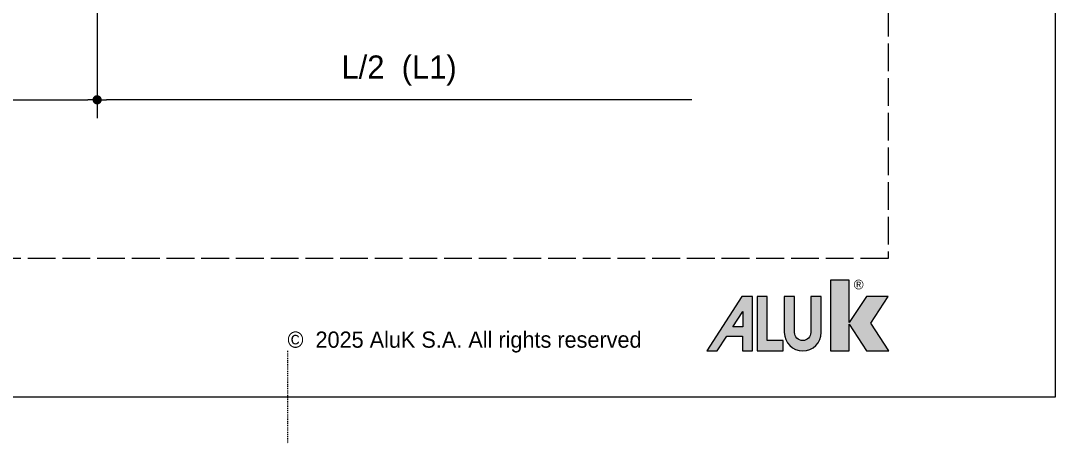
# Model space of a CAD drawing. Header units: millimetres. Extents: x -576 to 4430, y -1196 to 2690.
# Drawn here: x 1918.2 to 2030, y -398 to -352.3 of the extents above; entities that cross this region are included whole.
import ezdxf

# ---------------------------------------------------------------- set-up
doc = ezdxf.new("R2010")
doc.units = ezdxf.units.MM
doc.header["$LTSCALE"] = 0.25
doc.header["$MEASUREMENT"] = 0
doc.linetypes.add('ACAD_ISO02W100', pattern=[15, 12, -3])
doc.linetypes.add('DOT2', pattern=[0.125, 0, -0.125])
doc.layers.get('0').update_dxf_attribs({"lineweight": 5})
doc.layers.get('Defpoints').update_dxf_attribs({"lineweight": 5})
doc.layers.add('01_ALUK Logo', color=7, linetype='Continuous')
doc.layers.add('01_Dimension', color=251, linetype='Continuous', lineweight=9)
doc.layers.add('01_Text', color=40, linetype='Continuous', lineweight=25)
doc.layers.add('02_Block Frame', color=7, linetype='Continuous', lineweight=5, true_color=0xe2001a, plot=False)
doc.layers.add('02_Layout Grid', color=252, linetype='DOT2', lineweight=5, plot=False, transparency=0.5)
doc.styles.add('Aluk Text', font='GOTHIC.TTF')
doc.styles.get("Standard").update_dxf_attribs({"font": 'arial.ttf'})
doc.dimstyles.new('ALUK Manual 1-1', dxfattribs={"dimtxt": 2.5, "dimasz": 1, "dimexe": 2, "dimexo": 4, "dimgap": 1.5, "dimtad": 3, "dimdec": 1, "dimdsep": 46, "dimtxsty": 'Aluk Text', "dimblk": 'DOT', "dimcen": 0, "dimclrd": 256, "dimclre": 256, "dimclrt": 2, "dimaunit": 1, "dimadec": 0, "dimazin": 0, "dimtfac": 0.7, "dimtdec": 1, "dimtmove": 0, "dimatfit": 3, "dimldrblk": 'DOT', "dimfxl": 1, "dimtolj": 2, "dimlwd": -1, "dimlwe": -1, "dimarcsym": 0})

# ---------------------------------------------------------------- blocks, each defined once
blk = doc.blocks.new('_Dot')
at = {"color": 0, "linetype": 'ByBlock', "lineweight": -2}
blk.add_line((-0.5, 0), (-1, 0), dxfattribs=at)
at = {"color": 0, "linetype": 'ByBlock', "const_width": 0.5}
blk.add_lwpolyline([(-0.25, 0, 1), (0.25, 0, 1)], format="xyb", close=True, dxfattribs=at)
blk = doc.blocks.new('*D174')
at = {"layer": '01_Dimension', "ltscale": 0.25, "transparency": 16777216}
for p, q in [((1926.42, -341.51), (1926.42, -362.85)), ((1862.14, -360.85), (1925.42, -360.85))]:
    blk.add_line(p, q, dxfattribs=at)
at = {"layer": 'Defpoints', "color": 0, "ltscale": 0.25, "transparency": 16777216}
for p in [(1926.42, -337.51), (1862.14, -360.85), (1926.42, -360.85)]:
    blk.add_point(p, dxfattribs=at)
at = {"layer": '01_Dimension', "ltscale": 0.25, "transparency": 16777216}
blk.add_blockref('_Dot', (1926.42, -360.85), dxfattribs=at)
at = {"layer": '01_Dimension', "color": 2, "ltscale": 0.25, "transparency": 16777216, "insert": (1893.78, -357.68), "char_height": 2.5, "attachment_point": 5, "style": 'Aluk Text'}
blk.add_mtext('\\A2;L/2  (L2)', dxfattribs=at)
blk = doc.blocks.new('_None')
blk = doc.blocks.new('*D175')
at = {"layer": '01_Dimension', "ltscale": 0.25, "transparency": 16777216}
for p, q in [((1926.42, -341.51), (1926.42, -362.85)), ((1990.69, -360.85), (1927.42, -360.85))]:
    blk.add_line(p, q, dxfattribs=at)
at = {"layer": 'Defpoints', "color": 0, "ltscale": 0.25, "transparency": 16777216}
for p in [(1926.42, -337.51), (1926.42, -360.85), (1990.69, -360.85)]:
    blk.add_point(p, dxfattribs=at)
at = {"layer": '01_Dimension', "ltscale": 0.25, "transparency": 16777216, "rotation": 180}
blk.add_blockref('_Dot', (1926.42, -360.85), dxfattribs=at)
at = {"layer": '01_Dimension', "color": 2, "ltscale": 0.25, "transparency": 16777216, "insert": (1959.06, -357.68), "char_height": 2.5, "attachment_point": 5, "style": 'Aluk Text'}
blk.add_mtext('\\A2;L/2  (L1)', dxfattribs=at)
blk = doc.blocks.new('A$C14581')
at = {"layer": '01_Text', "insert": (0, -0.19), "char_height": 2, "attachment_point": 7, "style": 'Aluk Text'}
blk.add_mtext_dynamic_manual_height_columns('{\\fPoppins|b0|i0|c0|p2;\\H0.875x;©  2025 AluK S.A. All rights reserved}', width=51.3351, gutter_width=204.25, heights=[0], dxfattribs=at)
blk = doc.blocks.new('AluK Logo')
at = {"layer": '01_ALUK Logo', "true_color": 0xe2001a}
h = blk.add_hatch(color=242, dxfattribs=at)
h.dxf.hatch_style = 1
h.paths.add_polyline_path([(18.02, 3.04), (19.92, 5.98), (17.56, 5.98), (15.66, 3.11), (15.66, 7.76), (13.58, 7.76), (13.58, 0), (15.66, 0), (15.66, 2.93), (17.53, 0), (20, 0)])
at = {"layer": '01_ALUK Logo', "true_color": 0x323338}
h = blk.add_hatch(color=250, dxfattribs=at)
h.dxf.hatch_style = 1
h.paths.add_polyline_path([(3.94, 0), (5.02, 0), (5.02, 5.96), (3.87, 5.96), (0, 0), (1.15, 0), (2.2, 1.63), (3.94, 1.63)])
h.paths.add_polyline_path([(3.95, 2.64), (2.86, 2.64), (3.95, 4.31)], flags=16)
h = blk.add_hatch(color=250, dxfattribs=at)
h.dxf.hatch_style = 1
h.paths.add_polyline_path([(6.62, 1.12), (6.62, 5.97), (5.53, 5.97), (5.53, 0), (8.38, 0), (8.38, 1.12)])
h = blk.add_hatch(color=250, dxfattribs=at)
h.dxf.hatch_style = 1
h.paths.add_polyline_path([(12.57, 5.97), (11.43, 5.97), (11.43, 2.02, -1), (9.65, 2.02), (9.65, 5.97), (8.52, 5.97), (8.52, 2.02, 0.999791), (12.57, 2.02)])
at = {"layer": '01_ALUK Logo', "color": 242, "lineweight": 0, "true_color": 0xe2001a}
blk.add_lwpolyline([(17.53, 0), (20, 0), (18.02, 3.04), (19.92, 5.98), (17.56, 5.98), (15.66, 3.11), (15.66, 7.76), (13.58, 7.76), (13.58, 0), (15.66, 0), (15.66, 2.93)], close=True, dxfattribs=at)
at = {"layer": '01_ALUK Logo', "color": 250, "lineweight": 0, "true_color": 0x323338}
for points in [[(2.2, 1.63), (3.94, 1.63), (3.94, 0), (5.02, 0), (5.02, 5.96), (3.87, 5.96), (0, 0), (1.15, 0)], [(8.38, 0), (8.38, 1.12), (6.62, 1.12), (6.62, 5.97), (5.53, 5.97), (5.53, 0)], [(2.86, 2.64), (3.95, 4.31), (3.95, 2.64)]]:
    blk.add_lwpolyline(points, close=True, dxfattribs=at)
blk.add_lwpolyline([(9.65, 2.02), (9.65, 5.97), (8.52, 5.97), (8.52, 2.02, 1), (12.57, 2.02), (12.57, 5.97), (11.43, 5.97), (11.43, 2.02, -1)], format="xyb", close=True, dxfattribs=at)
at = {"layer": '01_ALUK Logo', "color": 242, "lineweight": 0, "true_color": 0xe2001a, "insert": (16.69, 7.28), "char_height": 1.06, "attachment_point": 5}
blk.add_mtext_dynamic_manual_height_columns('®', width=0.2845, gutter_width=0.756, heights=[0], dxfattribs=at)
blk = doc.blocks.new('PAGE pari')
at = {"layer": '02_Block Frame'}
blk.add_lwpolyline([(0, 0), (0, 297), (210, 297), (210, 0)], close=True, dxfattribs=at)
at = {"layer": '02_Block Frame', "linetype": 'ACAD_ISO02W100'}
blk.add_lwpolyline([(14.93, 15), (14.93, 282), (191.93, 282), (191.93, 15)], close=True, dxfattribs=at)
at = {"layer": '02_Layout Grid', "color": 6, "ltscale": 0.25}
blk.add_line((127, 5), (127, -5), dxfattribs=at)
at = {"layer": '01_ALUK Logo', "xscale": 0.9841678626162992, "yscale": 0.9841678626162992, "zscale": 0.9841678626162992}
blk.add_blockref('AluK Logo', (172.32, 5), dxfattribs=at)
at = {"layer": '01_Text'}
blk.add_blockref('A$C14581', (127, 5), dxfattribs=at)

msp = doc.modelspace()

# ---------------------------------------------------------------- block references
msp.add_blockref('PAGE pari', (1820, -393))

# ---------------------------------------------------------------- dimensions: what is measured, and where the dimension line sits
at = {"layer": '01_Dimension', "ltscale": 0.25}
dim = msp.add_linear_dim(base=(1926.418, -360.851), p1=(1862.143, -360.851), p2=(1926.418, -337.508), text='L/2  (L2)', dimstyle='ALUK Manual 1-1', override={"dimpost": '', "dimblk1": 'None', "dimblk2": 'Dot', "dimsah": 1, "dimse1": 1, "dimsd1": 0}, dxfattribs=at)
dim.commit()
dim.dimension.update_dxf_attribs({"geometry": '*D174', "text_midpoint": (1893.781, -357.683)})
dim = msp.add_linear_dim(base=(1926.418, -360.851), p1=(1990.693, -360.851), p2=(1926.418, -337.508), angle=180, text='L/2  (L1)', dimstyle='ALUK Manual 1-1', override={"dimblk1": 'None', "dimblk2": 'Dot', "dimsah": 1, "dimse1": 1, "dimsd1": 0}, dxfattribs=at)
dim.commit()
dim.dimension.update_dxf_attribs({"geometry": '*D175', "text_midpoint": (1959.056, -357.683)})

doc.saveas('drawing.dxf')
